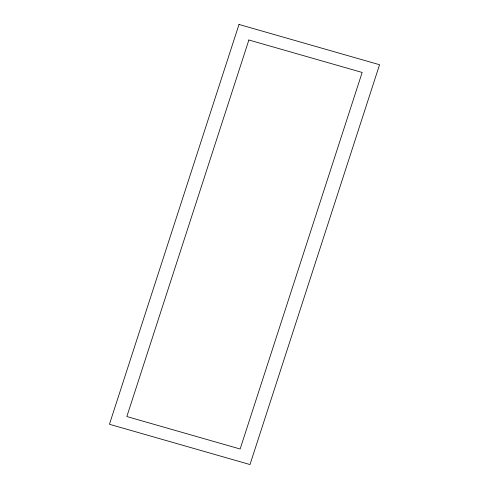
<?xml version="1.0" encoding="UTF-8"?>
<svg xmlns="http://www.w3.org/2000/svg" width="489" height="489" viewBox="0 0 489 489"><rect width="100%" height="100%" fill="white"/><g stroke="black" fill="none" stroke-linecap="round" stroke-linejoin="round"><path stroke-width="0.73" d="M239.005 24.45L109.438 424.275L249.995 464.55L379.562 64.725L239.005 24.45M248.87 39.994L126.84 416.549L240.13 449.006L362.16 72.451L248.87 39.994"/></g></svg>
